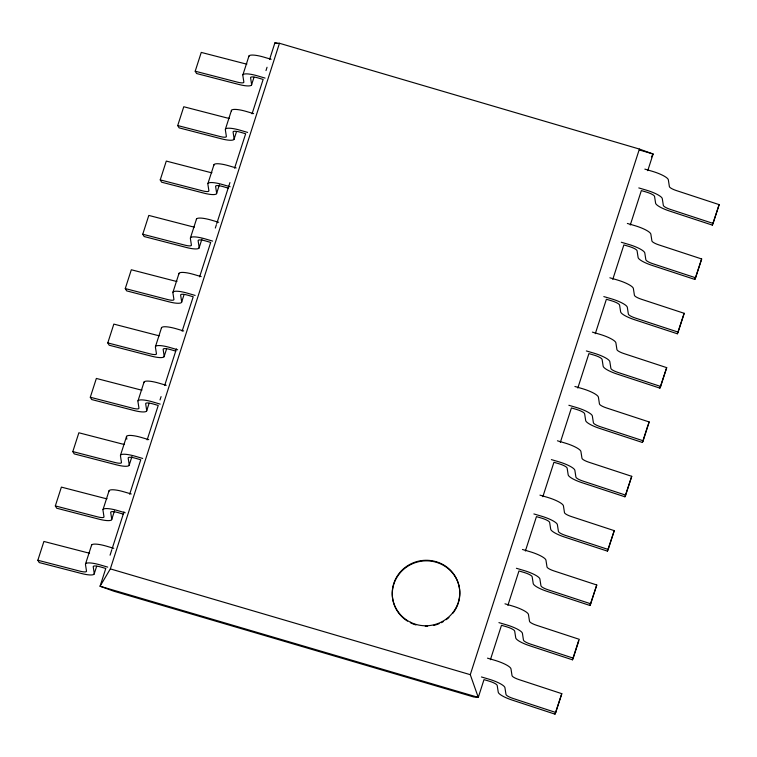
<?xml version="1.0" encoding="UTF-8"?>
<svg xmlns="http://www.w3.org/2000/svg" width="757" height="757" viewBox="0 0 757 757"><rect width="100%" height="100%" fill="white"/><g stroke="black" fill="none" stroke-linecap="round" stroke-linejoin="round"><path stroke-width="1.14" d="M487.489 658.155L494.898 660.331A16.228 3.653 17.8 0 1 510.984 668.895L512.035 675.66A8.109 1.826 17.8 0 0 518.999 679.606L561.798 693.667L555.742 712.469L554.976 714.144L512.186 700.083A16.228 3.653 17.8 0 1 498.248 692.191L497.198 685.426A8.109 1.826 17.8 0 0 489.154 681.149L483.997 679.625L478.282 697.396L473.731 696.979L113.787 591.189L100.066 586.23L105.781 568.469L100.624 566.955A8.109 1.826 17.8 0 0 93.206 566.69L94.246 573.456A16.228 3.653 17.8 0 1 81.548 573.522L39.232 562.565L37.85 560.256L43.906 541.454L86.213 552.402A8.109 1.826 17.8 0 0 89.563 553.055M123.268 514.135L118.111 512.612A8.109 1.826 17.8 0 0 110.683 512.347L111.733 519.122A16.228 3.653 17.8 0 1 99.035 519.179L56.718 508.221L55.337 505.922L61.383 487.111L103.7 498.068A8.109 1.826 17.8 0 0 107.04 498.712M129.674 494.217L140.755 459.792L135.598 458.278A8.109 1.826 17.8 0 0 128.17 458.013L129.22 464.779A16.228 3.653 17.8 0 1 116.512 464.845L74.205 453.888L72.814 451.579L78.87 432.777L121.186 443.725A8.109 1.826 17.8 0 0 124.526 444.378M147.161 439.874L158.232 405.459L153.075 403.945A8.109 1.826 17.8 0 0 145.656 403.67L146.697 410.445A16.228 3.653 17.8 0 1 133.998 410.502L91.682 399.545L90.301 397.245L96.357 378.434L138.663 389.391A8.109 1.826 17.8 0 0 142.013 390.035M175.719 351.116L170.562 349.602A8.109 1.826 17.8 0 0 163.133 349.337L164.184 356.102A16.228 3.653 17.8 0 1 151.485 356.168L109.169 345.211L107.787 342.912L113.834 324.1L156.15 335.058A8.109 1.826 17.8 0 0 159.49 335.701M182.134 331.197L193.205 296.782L188.048 295.268A8.109 1.826 17.8 0 0 180.62 295.003L181.671 301.769A16.228 3.653 17.8 0 1 168.962 301.825L126.656 290.877L125.265 288.568L131.321 269.757L173.637 280.715A8.109 1.826 17.8 0 0 176.977 281.367M199.611 276.863L210.692 242.439L205.525 240.925A8.109 1.826 17.8 0 0 198.107 240.66L199.157 247.425A16.228 3.653 17.8 0 1 186.449 247.492L144.133 236.534L142.751 234.235L148.807 215.423L191.114 226.381A8.109 1.826 17.8 0 0 194.464 227.024M228.169 188.105L223.012 186.591A8.109 1.826 17.8 0 0 215.584 186.326L216.634 193.092A16.228 3.653 17.8 0 1 203.936 193.149L161.62 182.2L160.238 179.892L166.285 161.08L208.601 172.038A8.109 1.826 17.8 0 0 211.941 172.691M234.585 168.186L245.656 133.771L240.499 132.248A8.109 1.826 17.8 0 0 233.071 131.983L234.121 138.758A16.228 3.653 17.8 0 1 221.413 138.815L179.106 127.857L177.715 125.558L183.771 106.746L226.088 117.704A8.109 1.826 17.8 0 0 229.428 118.347M252.062 113.843L263.143 79.428L257.986 77.914A8.109 1.826 17.8 0 0 250.558 77.649L251.608 84.415A16.228 3.653 17.8 0 1 238.9 84.481L196.583 73.524L195.202 71.215L201.258 52.413L243.565 63.361A8.109 1.826 17.8 0 0 246.914 64.014M85.56 563.842L91.616 545.031M103.047 509.508L109.093 490.697M120.524 455.165L126.58 436.354M138.011 400.832L144.067 382.02M155.497 346.488L161.544 327.677M172.975 292.155L179.03 273.343M190.461 237.812L196.517 219.01M207.948 183.478L213.994 164.666M225.425 129.135L231.481 110.333M242.912 74.801L248.968 55.99M94.152 574.033L96.65 566.293M111.639 519.699L114.487 510.843M129.125 465.356L131.973 456.509M146.603 411.023L149.101 403.273M164.089 356.679L166.578 348.939M181.576 302.346L184.065 294.605M199.053 248.012L201.901 239.155M216.54 193.669L219.388 184.822M234.027 139.335L236.515 131.586M251.504 84.992L254.002 77.252M110.058 555.193L111.837 549.658M112.197 548.551L123.978 511.921M160.02 399.923L161.08 396.602M164.648 385.54L176.428 348.901M215.319 228.056L216.379 224.744M216.739 223.637L229.948 182.569M265.991 70.581L267.051 67.259M269.549 59.51L274.905 42.856L279.456 43.272L639.4 149.063L653.121 154.012L647.755 170.666M639.4 149.063L470.277 674.676L478.282 697.396L100.066 586.23L110.342 568.886L279.456 43.272M490.404 659.707L501.484 625.291L506.641 626.805A8.109 1.826 17.8 0 1 514.684 631.092L515.735 637.858A16.228 3.653 17.8 0 0 529.663 645.749L572.462 659.811L573.229 658.136L579.285 639.324L536.486 625.263A8.109 1.826 17.8 0 1 529.522 621.327L528.471 614.552A16.228 3.653 17.8 0 0 512.375 605.988L504.976 603.812M507.89 605.373L518.961 570.958L524.118 572.472A8.109 1.826 17.8 0 1 532.171 576.749L533.212 583.524A16.228 3.653 17.8 0 0 547.15 591.406L589.94 605.468L590.715 603.793L596.762 584.991L553.973 570.929A8.109 1.826 17.8 0 1 547.008 566.984L545.958 560.218A16.228 3.653 17.8 0 0 529.862 551.654L522.453 549.478M525.377 551.03L536.448 516.615L541.605 518.129A8.109 1.826 17.8 0 1 549.648 522.415L550.699 529.181A16.228 3.653 17.8 0 0 564.637 537.073L607.426 551.134L608.193 549.459L614.249 530.648L571.459 516.596A8.109 1.826 17.8 0 1 564.485 512.65L563.435 505.875A16.228 3.653 17.8 0 0 547.349 497.311L539.94 495.135M542.854 496.696L553.935 462.281L559.092 463.795A8.109 1.826 17.8 0 1 567.135 468.072L568.185 474.847A16.228 3.653 17.8 0 0 582.114 482.739L624.913 496.791L625.679 495.125L631.735 476.314L588.937 462.253A8.109 1.826 17.8 0 1 581.972 458.307L580.922 451.541A16.228 3.653 17.8 0 0 564.826 442.977L557.426 440.801M560.341 442.362L571.412 407.938L576.569 409.452A8.109 1.826 17.8 0 1 584.622 413.738L585.663 420.504A16.228 3.653 17.8 0 0 599.601 428.396L642.39 442.457L643.166 440.782L649.213 421.971L606.423 407.919A8.109 1.826 17.8 0 1 599.459 403.973L598.409 397.198A16.228 3.653 17.8 0 0 582.313 388.644L574.904 386.467M577.828 388.019L588.899 353.604L594.056 355.118A8.109 1.826 17.8 0 1 602.099 359.395L603.149 366.17A16.228 3.653 17.8 0 0 617.087 374.062L659.877 388.114L660.643 386.448L666.699 367.637L623.91 353.576A8.109 1.826 17.8 0 1 616.936 349.63L615.895 342.864A16.228 3.653 17.8 0 0 599.799 334.301L592.39 332.124M595.305 333.686L606.385 299.261L611.542 300.784A8.109 1.826 17.8 0 1 619.586 305.062L620.636 311.827A16.228 3.653 17.8 0 0 634.565 319.719L677.364 333.78L678.13 332.105L684.186 313.303L641.387 299.242A8.109 1.826 17.8 0 1 634.423 295.296L633.372 288.531A16.228 3.653 17.8 0 0 617.277 279.967L609.877 277.791M612.792 279.342L623.863 244.927L629.02 246.441A8.109 1.826 17.8 0 1 637.072 250.728L638.113 257.494A16.228 3.653 17.8 0 0 652.051 265.385L694.841 279.437L695.617 277.772L701.663 258.96L658.874 244.899A8.109 1.826 17.8 0 1 651.909 240.953L650.859 234.187A16.228 3.653 17.8 0 0 634.763 225.624L627.354 223.447M630.278 225.009L641.349 190.594L646.506 192.108A8.109 1.826 17.8 0 1 654.55 196.385L655.6 203.16A16.228 3.653 17.8 0 0 669.538 211.042L712.328 225.103L713.094 223.429L719.15 204.627L676.361 190.565A8.109 1.826 17.8 0 1 669.387 186.619L668.346 179.854A16.228 3.653 17.8 0 0 652.25 171.29L644.841 169.114M554.976 714.144L561.798 693.667M572.462 659.811L578.509 640.999M589.94 605.468L596.762 584.991M607.426 551.134L614.249 530.648M624.913 496.791L631.735 476.314M642.39 442.457L648.087 424.753M659.877 388.114L666.699 367.637M677.364 333.78L684.186 313.303M694.841 279.437L701.663 258.96M712.328 225.103L719.15 204.627M648.446 423.646L649.213 421.971M651.408 156.907L653.121 154.012L639.533 150.018M195.202 71.215L237.518 82.172A8.109 1.826 17.8 0 0 243.868 82.144L242.817 75.378A16.228 3.653 17.8 0 1 257.673 75.908L265.073 78.085M177.715 125.558L220.032 136.515A8.109 1.826 17.8 0 0 226.381 136.478L225.34 129.712A16.228 3.653 17.8 0 1 240.187 130.242L247.596 132.418M160.238 179.892L202.545 190.849A8.109 1.826 17.8 0 0 208.904 190.821L207.853 184.046A16.228 3.653 17.8 0 1 222.7 184.585L230.109 186.761M142.751 234.235L185.068 245.183A8.109 1.826 17.8 0 0 191.417 245.154L190.367 238.389A16.228 3.653 17.8 0 1 205.223 238.919L212.622 241.095M125.265 288.568L167.581 299.526A8.109 1.826 17.8 0 0 173.93 299.498L172.889 292.722A16.228 3.653 17.8 0 1 187.736 293.262L195.145 295.438M107.787 342.912L150.094 353.86A8.109 1.826 17.8 0 0 156.453 353.831L155.403 347.066A16.228 3.653 17.8 0 1 170.249 347.595L177.658 349.772M90.301 397.245L132.617 408.203A8.109 1.826 17.8 0 0 138.966 408.174L137.916 401.399A16.228 3.653 17.8 0 1 152.772 401.929L160.172 404.106M72.814 451.579L115.13 462.536A8.109 1.826 17.8 0 0 121.48 462.508L120.439 455.742A16.228 3.653 17.8 0 1 135.285 456.272L142.695 458.449M55.337 505.922L97.644 516.88A8.109 1.826 17.8 0 0 104.002 516.842L102.952 510.076A16.228 3.653 17.8 0 1 117.799 510.606L125.208 512.782M37.85 560.256L80.166 571.213A8.109 1.826 17.8 0 0 86.516 571.185L85.465 564.41A16.228 3.653 17.8 0 1 100.321 564.949L107.721 567.125M274.905 42.856L277.176 43.518M271.129 59.273L263.72 57.097A16.228 3.653 17.8 0 0 248.873 56.567M638.794 187.925L646.194 190.102A16.228 3.653 17.8 0 1 662.29 198.656L663.34 205.431A8.109 1.826 17.8 0 0 670.305 209.377L713.094 223.429M253.642 113.616L246.243 111.44A16.228 3.653 17.8 0 0 231.387 110.901M621.308 242.259L628.717 244.435A16.228 3.653 17.8 0 1 644.803 252.999L645.853 259.765A8.109 1.826 17.8 0 0 652.818 263.71L695.617 277.772M236.165 167.95L228.756 165.774A16.228 3.653 17.8 0 0 213.9 165.244M603.821 296.593L611.23 298.769A16.228 3.653 17.8 0 1 627.326 307.333L628.367 314.108A8.109 1.826 17.8 0 0 635.341 318.054L678.13 332.105M218.678 222.284L211.269 220.107A16.228 3.653 17.8 0 0 196.423 219.577M586.344 350.936L593.743 353.112A16.228 3.653 17.8 0 1 609.839 361.676L610.89 368.441A8.109 1.826 17.8 0 0 617.854 372.387L660.643 386.448M201.192 276.627L193.792 274.45A16.228 3.653 17.8 0 0 178.936 273.911M568.857 405.269L576.257 407.446A16.228 3.653 17.8 0 1 592.353 416.009L593.403 422.785A8.109 1.826 17.8 0 0 600.367 426.721L643.166 440.782M183.705 330.96L176.305 328.784A16.228 3.653 17.8 0 0 161.449 328.254M551.37 459.613L558.78 461.789A16.228 3.653 17.8 0 1 574.875 470.352L575.916 477.118A8.109 1.826 17.8 0 0 582.89 481.064L625.679 495.125M166.228 385.304L158.819 383.127A16.228 3.653 17.8 0 0 143.972 382.588M533.884 513.946L541.293 516.123A16.228 3.653 17.8 0 1 557.389 524.686L558.439 531.452A8.109 1.826 17.8 0 0 565.403 535.398L608.193 549.459M148.741 439.637L141.341 437.461A16.228 3.653 17.8 0 0 126.485 436.931L126.835 439.183M516.406 568.289L523.806 570.466A16.228 3.653 17.8 0 1 539.902 579.02L540.952 585.795A8.109 1.826 17.8 0 0 547.917 589.741L590.715 603.793M131.254 493.98L123.855 491.804A16.228 3.653 17.8 0 0 108.999 491.265M498.92 622.623L506.329 624.799A16.228 3.653 17.8 0 1 522.425 633.363L523.466 640.129A8.109 1.826 17.8 0 0 530.439 644.075L573.229 658.136M113.777 548.314L106.368 546.138A16.228 3.653 17.8 0 0 91.521 545.608M481.433 676.966L488.842 679.143A16.228 3.653 17.8 0 1 504.938 687.697L505.988 694.472A8.109 1.826 17.8 0 0 512.953 698.418L555.742 712.469M110.342 568.886L470.277 674.676M407.484 621.109A33.8 32.721 -8.8 0 1 396.081 578.812A33.8 32.721 -8.8 0 1 438.379 562.971A33.8 32.721 -8.8 0 1 458.638 601.966M458.307 603.064A33.8 32.721 -8.8 0 1 452.913 613.208M448.939 617.466A33.8 32.721 -8.8 0 1 446.214 619.68M443.28 621.601A33.8 32.721 -8.8 0 1 441.208 622.718M439.06 623.692A33.8 32.721 -8.8 0 1 433.449 625.471M427.62 626.285A33.8 32.721 -8.8 0 1 425.264 626.332M415.981 624.932A33.8 32.721 -8.8 0 1 410.54 622.812M410.455 622.254A33.8 32.721 -8.8 0 0 459.726 591.208A33.8 32.721 -8.8 0 0 407.777 565.621A33.8 32.721 -8.8 0 0 410.455 622.254"/></g></svg>
